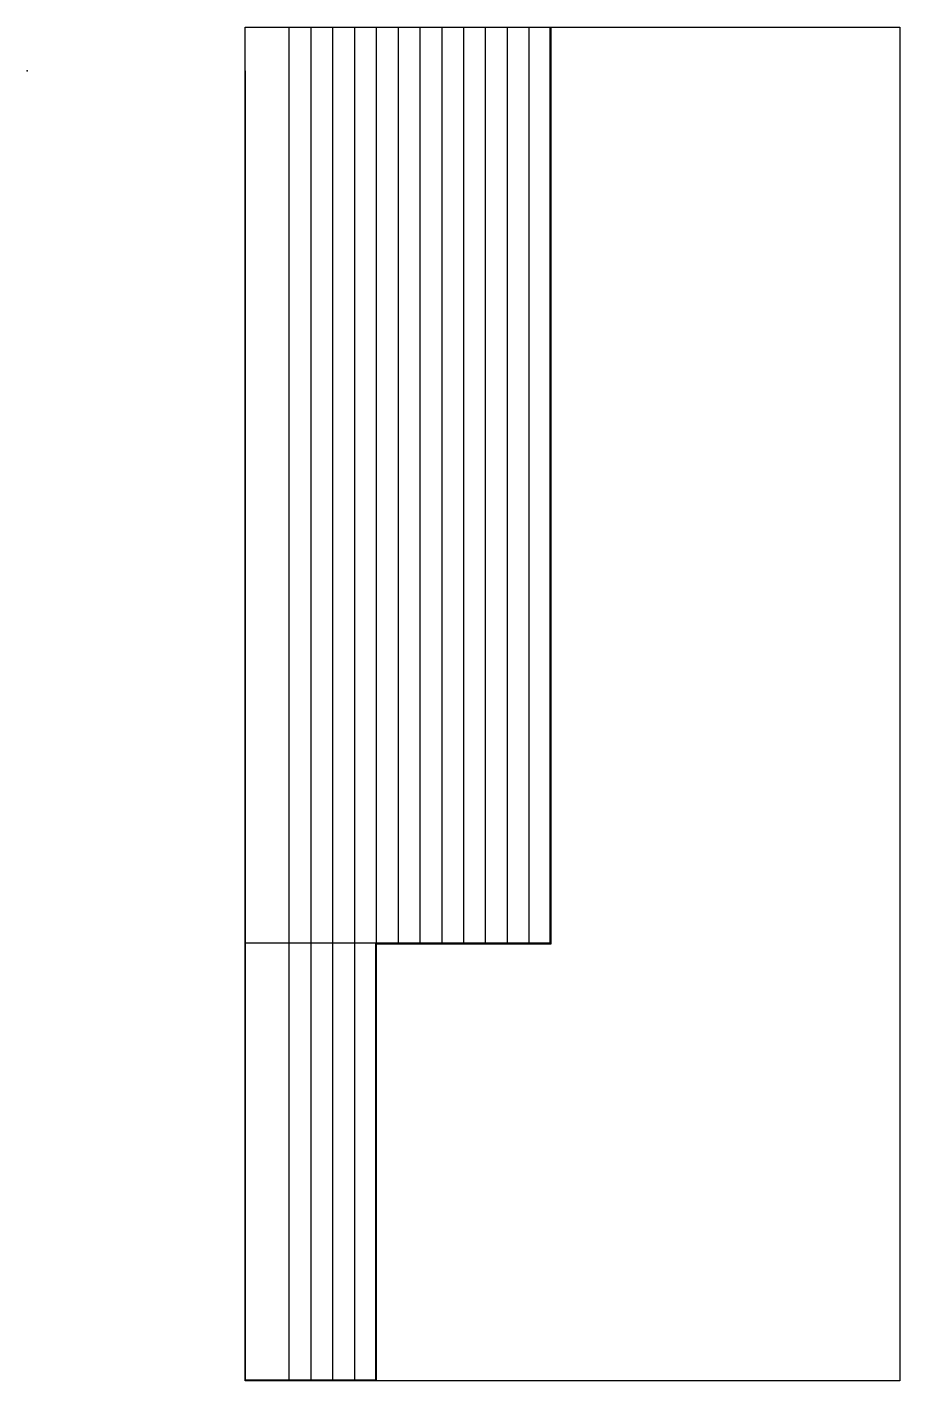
# Model space of a CAD drawing. Header units: metres. Extents: x 0 to 25.4, y -38.1 to 1.3.
import ezdxf

# ---------------------------------------------------------------- set-up
doc = ezdxf.new("R2010")
doc.units = ezdxf.units.M
for name, color, linetype in [('PILOT_HOLE', 8, 'Continuous'), ('PROFILE', 7, 'Continuous'), ('STOCK', 8, 'Continuous'), ('TOOLPATH_CLEANUP', 94, 'Continuous'), ('TOOLPATH_FINISH', 5, 'Continuous'), ('TOOLPATH_RAPID', 1, 'Continuous'), ('TOOLPATH_ROUGH', 3, 'Continuous')]:
    doc.layers.add(name, color=color, linetype=linetype)

msp = doc.modelspace()

# ---------------------------------------------------------------- linework, layer by layer
msp.add_point((0, 0))
at = {"layer": 'PILOT_HOLE'}
msp.add_line((6.35, 0), (6.35, -38.1), dxfattribs=at)
at = {"layer": 'PROFILE'}
for p, q in [((15.24, 0), (15.24, -25.4)), ((15.24, -25.4), (10.16, -25.4)), ((10.16, -25.4), (10.16, -38.1))]:
    msp.add_line(p, q, dxfattribs=at)
at = {"layer": 'STOCK'}
for p, q in [((6.35, 1.27), (25.4, 1.27)), ((6.35, -38.1), (6.35, 1.27)), ((25.4, 1.27), (25.4, -38.1)), ((25.4, -38.1), (6.35, -38.1))]:
    msp.add_line(p, q, dxfattribs=at)
at = {"layer": 'TOOLPATH_CLEANUP'}
for p, q in [((15.2146, 1.27), (15.2146, 0.0254)), ((15.2146, 0.0254), (15.2146, -25.3746)), ((15.2146, -25.3746), (10.1346, -25.3746)), ((10.1346, -25.3746), (10.1346, -38.0746))]:
    msp.add_line(p, q, dxfattribs=at)
at = {"layer": 'TOOLPATH_FINISH'}
for p, q in [((15.24, 1.27), (15.24, 0)), ((15.24, 0), (15.24, -25.4)), ((15.24, -25.4), (10.16, -25.4)), ((10.16, -25.4), (10.16, -38.1))]:
    msp.add_line(p, q, dxfattribs=at)
at = {"layer": 'TOOLPATH_RAPID'}
for p, q in [((6.35, -38.0746), (6.35, 1.27)), ((6.35, 1.27), (7.62, 1.27)), ((6.35, -38.0746), (6.35, 1.27)), ((6.35, 1.27), (8.255, 1.27)), ((6.35, -38.0746), (6.35, 1.27)), ((6.35, 1.27), (8.89, 1.27)), ((6.35, -38.0746), (6.35, 1.27)), ((6.35, 1.27), (9.525, 1.27)), ((6.35, -38.0746), (6.35, 1.27)), ((6.35, 1.27), (10.16, 1.27)), ((6.35, -25.3746), (6.35, 1.27)), ((6.35, 1.27), (10.795, 1.27)), ((6.35, -25.3746), (6.35, 1.27)), ((6.35, 1.27), (11.43, 1.27)), ((6.35, -25.3746), (6.35, 1.27)), ((6.35, 1.27), (12.065, 1.27)), ((6.35, -25.3746), (6.35, 1.27)), ((6.35, 1.27), (12.7, 1.27)), ((6.35, -25.3746), (6.35, 1.27)), ((6.35, 1.27), (13.335, 1.27)), ((6.35, -25.3746), (6.35, 1.27)), ((6.35, 1.27), (13.97, 1.27)), ((6.35, -25.3746), (6.35, 1.27)), ((6.35, 1.27), (14.605, 1.27)), ((6.35, -25.3746), (6.35, 1.27)), ((6.35, 1.27), (15.2146, 1.27)), ((6.35, -38.0746), (6.35, 1.27)), ((6.35, 1.27), (15.24, 1.27)), ((10.16, -25.3746), (6.35, -25.3746)), ((10.795, -25.3746), (6.35, -25.3746)), ((11.43, -25.3746), (6.35, -25.3746)), ((12.065, -25.3746), (6.35, -25.3746)), ((12.7, -25.3746), (6.35, -25.3746)), ((13.335, -25.3746), (6.35, -25.3746)), ((13.97, -25.3746), (6.35, -25.3746)), ((14.605, -25.3746), (6.35, -25.3746)), ((6.985, -38.0746), (6.35, -38.0746)), ((7.62, -38.0746), (6.35, -38.0746)), ((8.255, -38.0746), (6.35, -38.0746)), ((8.89, -38.0746), (6.35, -38.0746)), ((9.525, -38.0746), (6.35, -38.0746)), ((10.1346, -38.0746), (6.35, -38.0746))]:
    msp.add_line(p, q, dxfattribs=at)
at = {"layer": 'TOOLPATH_ROUGH'}
for p, q in [((7.62, 1.27), (7.62, -38.0746)), ((8.255, 1.27), (8.255, -38.0746)), ((8.89, 1.27), (8.89, -38.0746)), ((9.525, 1.27), (9.525, -38.0746)), ((10.16, 1.27), (10.16, -25.3746)), ((10.795, 1.27), (10.795, -25.3746)), ((11.43, 1.27), (11.43, -25.3746)), ((12.065, 1.27), (12.065, -25.3746)), ((12.7, 1.27), (12.7, -25.3746)), ((13.335, 1.27), (13.335, -25.3746)), ((13.97, 1.27), (13.97, -25.3746)), ((14.605, 1.27), (14.605, -25.3746))]:
    msp.add_line(p, q, dxfattribs=at)

doc.saveas('drawing.dxf')
